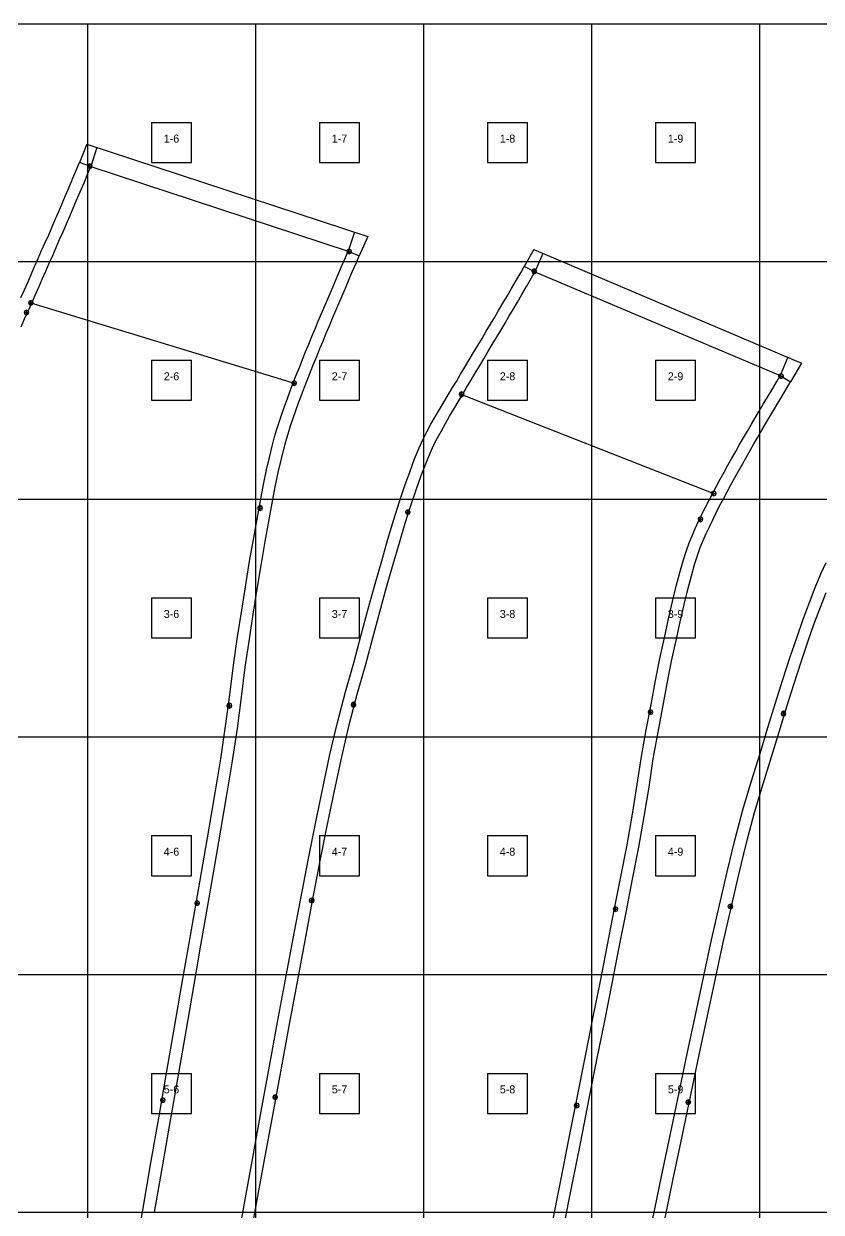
# Model space of a CAD drawing. Header units: metres. Extents: x 0 to 4830, y -2970 to 0.
# Drawn here: x 970 to 1967, y -1485 to 0 of the extents above; entities that cross this region are included whole.
import ezdxf
from ezdxf.enums import TextEntityAlignment as Align

# ---------------------------------------------------------------- set-up
doc = ezdxf.new("R2010")
doc.units = ezdxf.units.M
doc.layers.add('default', color=7, linetype='Continuous')
doc.layers.add('TEXTLAYER', color=7, linetype='Continuous')

msp = doc.modelspace()

# ---------------------------------------------------------------- linework, layer by layer
at = {"color": 9}
for p, q in [((840, 0), (1050, 0)), ((1050, 0), (1050, -297)), ((1050, 0), (1260, 0)), ((1050, 0), (1050, -297)), ((1260, 0), (1260, -297)), ((1260, 0), (1470, 0)), ((1260, 0), (1260, -297)), ((1470, 0), (1470, -297)), ((1470, 0), (1680, 0)), ((1470, 0), (1470, -297)), ((1680, 0), (1680, -297)), ((1680, 0), (1890, 0)), ((1680, 0), (1680, -297)), ((1890, 0), (1890, -297)), ((1890, 0), (2100, 0)), ((1890, 0), (1890, -297)), ((1130, -123.5), (1180, -123.5)), ((1130, -123.5), (1130, -173.5)), ((1180, -173.5), (1180, -123.5)), ((1340, -123.5), (1390, -123.5)), ((1340, -123.5), (1340, -173.5)), ((1390, -173.5), (1390, -123.5)), ((1550, -123.5), (1600, -123.5)), ((1550, -123.5), (1550, -173.5)), ((1600, -173.5), (1600, -123.5)), ((1760, -123.5), (1810, -123.5)), ((1760, -123.5), (1760, -173.5)), ((1810, -173.5), (1810, -123.5)), ((1130, -173.5), (1180, -173.5)), ((1340, -173.5), (1390, -173.5)), ((1550, -173.5), (1600, -173.5)), ((1760, -173.5), (1810, -173.5)), ((840, -297), (1050, -297)), ((840, -297), (1050, -297)), ((1050, -297), (1260, -297)), ((1050, -297), (1050, -594)), ((1050, -297), (1260, -297)), ((1050, -297), (1050, -594)), ((1260, -297), (1470, -297)), ((1260, -297), (1260, -594)), ((1260, -297), (1470, -297)), ((1260, -297), (1260, -594)), ((1470, -297), (1680, -297)), ((1470, -297), (1470, -594)), ((1470, -297), (1680, -297)), ((1470, -297), (1470, -594)), ((1680, -297), (1890, -297)), ((1680, -297), (1680, -594)), ((1680, -297), (1890, -297)), ((1680, -297), (1680, -594)), ((1890, -297), (2100, -297)), ((1890, -297), (1890, -594)), ((1890, -297), (2100, -297)), ((1890, -297), (1890, -594)), ((1130, -420.5), (1180, -420.5)), ((1130, -420.5), (1130, -470.5)), ((1180, -470.5), (1180, -420.5)), ((1340, -420.5), (1390, -420.5)), ((1340, -420.5), (1340, -470.5)), ((1390, -470.5), (1390, -420.5)), ((1550, -420.5), (1600, -420.5)), ((1550, -420.5), (1550, -470.5)), ((1600, -470.5), (1600, -420.5)), ((1760, -420.5), (1810, -420.5)), ((1760, -420.5), (1760, -470.5)), ((1810, -470.5), (1810, -420.5)), ((1130, -470.5), (1180, -470.5)), ((1340, -470.5), (1390, -470.5)), ((1550, -470.5), (1600, -470.5)), ((1760, -470.5), (1810, -470.5)), ((840, -594), (1050, -594)), ((840, -594), (1050, -594)), ((1050, -594), (1260, -594)), ((1050, -594), (1050, -891)), ((1050, -594), (1260, -594)), ((1050, -594), (1050, -891)), ((1260, -594), (1470, -594)), ((1260, -594), (1260, -891)), ((1260, -594), (1470, -594)), ((1260, -594), (1260, -891)), ((1470, -594), (1680, -594)), ((1470, -594), (1470, -891)), ((1470, -594), (1680, -594)), ((1470, -594), (1470, -891)), ((1680, -594), (1890, -594)), ((1680, -594), (1680, -891)), ((1680, -594), (1890, -594)), ((1680, -594), (1680, -891)), ((1890, -594), (2100, -594)), ((1890, -594), (1890, -891)), ((1890, -594), (2100, -594)), ((1890, -594), (1890, -891)), ((1130, -717.5), (1180, -717.5)), ((1130, -717.5), (1130, -767.5)), ((1180, -767.5), (1180, -717.5)), ((1340, -717.5), (1390, -717.5)), ((1340, -717.5), (1340, -767.5)), ((1390, -767.5), (1390, -717.5)), ((1550, -717.5), (1600, -717.5)), ((1550, -717.5), (1550, -767.5)), ((1600, -767.5), (1600, -717.5)), ((1760, -717.5), (1810, -717.5)), ((1760, -717.5), (1760, -767.5)), ((1810, -767.5), (1810, -717.5)), ((1130, -767.5), (1180, -767.5)), ((1340, -767.5), (1390, -767.5)), ((1550, -767.5), (1600, -767.5)), ((1760, -767.5), (1810, -767.5)), ((840, -891), (1050, -891)), ((840, -891), (1050, -891)), ((1050, -891), (1260, -891)), ((1050, -891), (1050, -1188)), ((1050, -891), (1260, -891)), ((1050, -891), (1050, -1188)), ((1260, -891), (1470, -891)), ((1260, -891), (1260, -1188)), ((1260, -891), (1470, -891)), ((1260, -891), (1260, -1188)), ((1470, -891), (1680, -891)), ((1470, -891), (1470, -1188)), ((1470, -891), (1680, -891)), ((1470, -891), (1470, -1188)), ((1680, -891), (1890, -891)), ((1680, -891), (1680, -1188)), ((1680, -891), (1890, -891)), ((1680, -891), (1680, -1188)), ((1890, -891), (2100, -891)), ((1890, -891), (1890, -1188)), ((1890, -891), (2100, -891)), ((1890, -891), (1890, -1188)), ((1130, -1014.5), (1180, -1014.5)), ((1130, -1014.5), (1130, -1064.5)), ((1180, -1064.5), (1180, -1014.5)), ((1340, -1014.5), (1390, -1014.5)), ((1340, -1014.5), (1340, -1064.5)), ((1390, -1064.5), (1390, -1014.5)), ((1550, -1014.5), (1600, -1014.5)), ((1550, -1014.5), (1550, -1064.5)), ((1600, -1064.5), (1600, -1014.5)), ((1760, -1014.5), (1810, -1014.5)), ((1760, -1014.5), (1760, -1064.5)), ((1810, -1064.5), (1810, -1014.5)), ((1130, -1064.5), (1180, -1064.5)), ((1340, -1064.5), (1390, -1064.5)), ((1550, -1064.5), (1600, -1064.5)), ((1760, -1064.5), (1810, -1064.5)), ((840, -1188), (1050, -1188)), ((840, -1188), (1050, -1188)), ((1050, -1188), (1260, -1188)), ((1050, -1188), (1050, -1485)), ((1050, -1188), (1260, -1188)), ((1050, -1188), (1050, -1485)), ((1260, -1188), (1470, -1188)), ((1260, -1188), (1260, -1485)), ((1260, -1188), (1470, -1188)), ((1260, -1188), (1260, -1485)), ((1470, -1188), (1680, -1188)), ((1470, -1188), (1470, -1485)), ((1470, -1188), (1680, -1188)), ((1470, -1188), (1470, -1485)), ((1680, -1188), (1890, -1188)), ((1680, -1188), (1680, -1485)), ((1680, -1188), (1890, -1188)), ((1680, -1188), (1680, -1485)), ((1890, -1188), (2100, -1188)), ((1890, -1188), (1890, -1485)), ((1890, -1188), (2100, -1188)), ((1890, -1188), (1890, -1485)), ((1130, -1311.5), (1180, -1311.5)), ((1130, -1311.5), (1130, -1361.5)), ((1180, -1361.5), (1180, -1311.5)), ((1340, -1311.5), (1390, -1311.5)), ((1340, -1311.5), (1340, -1361.5)), ((1390, -1361.5), (1390, -1311.5)), ((1550, -1311.5), (1600, -1311.5)), ((1550, -1311.5), (1550, -1361.5)), ((1600, -1361.5), (1600, -1311.5)), ((1760, -1311.5), (1810, -1311.5)), ((1760, -1311.5), (1760, -1361.5)), ((1810, -1361.5), (1810, -1311.5)), ((1130, -1361.5), (1180, -1361.5)), ((1340, -1361.5), (1390, -1361.5)), ((1550, -1361.5), (1600, -1361.5)), ((1760, -1361.5), (1810, -1361.5)), ((840, -1485), (1050, -1485)), ((840, -1485), (1050, -1485)), ((1050, -1485), (1260, -1485)), ((1050, -1485), (1050, -1782)), ((1050, -1485), (1260, -1485)), ((1050, -1485), (1050, -1782)), ((1260, -1485), (1470, -1485)), ((1260, -1485), (1260, -1782)), ((1260, -1485), (1470, -1485)), ((1260, -1485), (1260, -1782)), ((1470, -1485), (1680, -1485)), ((1470, -1485), (1470, -1782)), ((1470, -1485), (1680, -1485)), ((1470, -1485), (1470, -1782)), ((1680, -1485), (1890, -1485)), ((1680, -1485), (1680, -1782)), ((1680, -1485), (1890, -1485)), ((1680, -1485), (1680, -1782)), ((1890, -1485), (2100, -1485)), ((1890, -1485), (1890, -1782)), ((1890, -1485), (2100, -1485)), ((1890, -1485), (1890, -1782))]:
    msp.add_line(p, q, dxfattribs=at)
at = {"layer": 'default', "color": 7, "linetype": 'Continuous'}
for p, q in [((1049.4, -150.6), (1040, -173.2)), ((1049.4, -150.6), (1400.2, -265.7)), ((1061.9, -154.6), (1054.1, -178.4)), ((1036.7, -181.2), (1040, -173.2)), ((1054.1, -178.4), (1040, -173.2)), ((1050.8, -175.8), (1050, -177.9)), ((1050, -177.9), (1050.8, -180.1)), ((1050, -177.9), (1056, -177.9)), ((1053, -174.9), (1050.8, -175.8)), ((1055.1, -175.8), (1053, -174.9)), ((1053, -180.9), (1053, -174.9)), ((1056, -177.9), (1055.1, -175.8)), ((1055.1, -180.1), (1056, -177.9)), ((1027.1, -204.1), (1031.9, -192.8)), ((1031.9, -192.8), (1036.7, -181.2)), ((1045.7, -198.6), (1050.5, -186.9)), ((1050.5, -186.9), (1054.1, -178.4)), ((1050.8, -180.1), (1053, -180.9)), ((1053, -180.9), (1055.1, -180.1)), ((1054.1, -178.4), (1375.9, -284.1)), ((1022.6, -214.6), (1027.1, -204.1)), ((1040.9, -210), (1045.7, -198.6)), ((1018.3, -224.7), (1022.6, -214.6)), ((1032.1, -230.6), (1036.4, -220.5)), ((1036.4, -220.5), (1040.9, -210)), ((1010.1, -243.8), (1014.1, -234.6)), ((1014.1, -234.6), (1018.3, -224.7)), ((1027.8, -240.5), (1032.1, -230.6)), ((1005.7, -253.8), (1010.1, -243.8)), ((1019.5, -259.8), (1023.8, -249.8)), ((1023.8, -249.8), (1027.8, -240.5)), ((997.2, -273.4), (1001.5, -263.6)), ((1001.5, -263.6), (1005.7, -253.8)), ((1015.2, -269.6), (1019.5, -259.8)), ((1383.7, -260.3), (1375.9, -284.1)), ((1400.2, -265.7), (1389.7, -290)), ((992.7, -283.4), (997.2, -273.4)), ((1006.5, -289.5), (1010.9, -279.4)), ((1010.9, -279.4), (1015.2, -269.6)), ((1377, -281.6), (1374.9, -282.4)), ((1379.2, -282.4), (1377, -281.6)), ((1377, -287.6), (1377, -281.6)), ((1607.9, -282.2), (1595.9, -303.2)), ((1607.9, -282.2), (1942.5, -423.9)), ((984, -303.3), (988.5, -293.1)), ((988.5, -293.1), (992.7, -283.4)), ((1002.2, -299.2), (1006.5, -289.5)), ((1367.6, -303.3), (1372.4, -292.2)), ((1372.4, -292.2), (1375.9, -284.1)), ((1374.9, -282.4), (1374, -284.6)), ((1374, -284.6), (1374.9, -286.7)), ((1374, -284.6), (1380, -284.6)), ((1374.9, -286.7), (1377, -287.6)), ((1375.9, -284.1), (1389.7, -290)), ((1377, -287.6), (1379.2, -286.7)), ((1380, -284.6), (1379.2, -282.4)), ((1379.2, -286.7), (1380, -284.6)), ((1386.2, -298.2), (1389.7, -290)), ((1619.1, -286.9), (1609.3, -309.9)), ((979.7, -313.2), (984, -303.3)), ((993.4, -319.3), (997.8, -309.3)), ((997.8, -309.3), (1002.2, -299.2)), ((1362.9, -314.2), (1367.6, -303.3)), ((1376.7, -320.1), (1381.4, -309.3)), ((1381.4, -309.3), (1386.2, -298.2)), ((1585.9, -320.6), (1591.9, -310.2)), ((1591.9, -310.2), (1595.9, -303.2)), ((1609.3, -309.9), (1595.9, -303.2)), ((1605, -317.6), (1609.3, -309.9)), ((1606.2, -307.2), (1605.3, -309.3)), ((1605.3, -309.3), (1606.2, -311.4)), ((1605.3, -309.3), (1611.3, -309.3)), ((1608.3, -306.3), (1606.2, -307.2)), ((1606.2, -311.4), (1608.3, -312.3)), ((1610.4, -307.2), (1608.3, -306.3)), ((1608.3, -312.3), (1608.3, -306.3)), ((1608.3, -312.3), (1610.4, -311.4)), ((1609.3, -309.9), (1915.7, -439.7)), ((1611.3, -309.3), (1610.4, -307.2)), ((1610.4, -311.4), (1611.3, -309.3)), ((970.9, -333.1), (975.3, -323.2)), ((975.3, -323.2), (979.7, -313.2)), ((989, -329.2), (993.4, -319.3)), ((1354.4, -334), (1358.6, -324.3)), ((1358.6, -324.3), (1362.9, -314.2)), ((1372.4, -330.2), (1376.7, -320.1)), ((1580, -330.8), (1585.9, -320.6)), ((1598.9, -328.1), (1605, -317.6)), ((966.9, -342), (970.9, -333.1)), ((980.3, -349.1), (984.7, -339.2)), ((984.7, -339.2), (989, -329.2)), ((1350.3, -343.5), (1354.4, -334)), ((1364.1, -349.4), (1368.2, -339.9)), ((1368.2, -339.9), (1372.4, -330.2)), ((1569.2, -349.3), (1574.5, -340.3)), ((1574.5, -340.3), (1580, -330.8)), ((1587.4, -347.8), (1593, -338.4)), ((1593, -338.4), (1598.9, -328.1)), ((975.9, -359), (980.3, -349.1)), ((977.1, -346.5), (976.2, -348.6)), ((976.2, -348.6), (977.1, -350.7)), ((976.2, -348.6), (982.2, -348.6)), ((979.2, -345.6), (977.1, -346.5)), ((977.1, -350.7), (979.2, -351.6)), ((979.2, -351.6), (979.2, -345.6)), ((981.4, -346.5), (979.2, -345.6)), ((979.2, -351.6), (981.4, -350.7)), ((980.3, -349.1), (1307.2, -448.8)), ((982.2, -348.6), (981.4, -346.5)), ((981.4, -350.7), (982.2, -348.6)), ((1342.5, -362.1), (1346.5, -352.4)), ((1346.5, -352.4), (1350.3, -343.5)), ((1360.3, -358.3), (1364.1, -349.4)), ((1563.9, -358.2), (1569.2, -349.3)), ((1582.1, -356.9), (1587.4, -347.8)), ((967, -378.8), (971.4, -368.9)), ((971.6, -358.7), (970.7, -360.8)), ((970.7, -360.8), (971.6, -362.9)), ((970.7, -360.8), (976.7, -360.8)), ((971.4, -368.9), (975.9, -359)), ((973.7, -357.8), (971.6, -358.7)), ((971.6, -362.9), (973.7, -363.8)), ((975.9, -358.7), (973.7, -357.8)), ((973.7, -363.8), (973.7, -357.8)), ((973.7, -363.8), (975.9, -362.9)), ((976.7, -360.8), (975.9, -358.7)), ((975.9, -362.9), (976.7, -360.8)), ((1338.5, -371.5), (1342.5, -362.1)), ((1352.3, -377.3), (1356.3, -367.9)), ((1356.3, -367.9), (1360.3, -358.3)), ((1553.6, -375.5), (1559, -366.5)), ((1559, -366.5), (1563.9, -358.2)), ((1571.9, -374.2), (1576.8, -365.9)), ((1576.8, -365.9), (1582.1, -356.9)), ((1330.5, -390.8), (1334.5, -381)), ((1334.5, -381), (1338.5, -371.5)), ((1348.4, -386.8), (1352.3, -377.3)), ((1543.1, -393.1), (1548.4, -384.3)), ((1548.4, -384.3), (1553.6, -375.5)), ((1561.2, -392), (1566.5, -383.2)), ((1566.5, -383.2), (1571.9, -374.2)), ((1322.6, -410), (1326.6, -400.2)), ((1326.6, -400.2), (1330.5, -390.8)), ((1340.5, -405.9), (1344.4, -396.5)), ((1344.4, -396.5), (1348.4, -386.8)), ((1537.7, -402.1), (1543.1, -393.1)), ((1550.5, -409.8), (1555.9, -400.8)), ((1555.9, -400.8), (1561.2, -392)), ((1318.7, -419.7), (1322.6, -410)), ((1332.6, -425.2), (1336.5, -415.6)), ((1336.5, -415.6), (1340.5, -405.9)), ((1527, -420), (1532.4, -410.9)), ((1532.4, -410.9), (1537.7, -402.1)), ((1545.3, -418.6), (1550.5, -409.8)), ((1311, -439.1), (1314.8, -429.4)), ((1314.8, -429.4), (1318.7, -419.7)), ((1328.8, -434.9), (1332.6, -425.2)), ((1516.3, -438), (1521.6, -429)), ((1521.6, -429), (1527, -420)), ((1534.5, -436.7), (1539.9, -427.7)), ((1539.9, -427.7), (1545.3, -418.6)), ((1925.5, -416.7), (1915.7, -439.7)), ((1942.5, -423.9), (1928.6, -447.3)), ((1307.2, -448.8), (1311, -439.1)), ((1321.2, -454.2), (1325, -444.5)), ((1325, -444.5), (1328.8, -434.9)), ((1511, -447), (1516.3, -438)), ((1529.2, -445.6), (1534.5, -436.7)), ((1911.4, -446.9), (1915.7, -439.7)), ((1914.6, -438.2), (1913.7, -440.3)), ((1913.7, -440.3), (1919.7, -440.3)), ((1913.7, -440.3), (1914.6, -442.4)), ((1916.7, -437.3), (1914.6, -438.2)), ((1914.6, -442.4), (1916.7, -443.3)), ((1915.7, -439.7), (1928.6, -447.3)), ((1918.9, -438.2), (1916.7, -437.3)), ((1916.7, -443.3), (1916.7, -437.3)), ((1916.7, -443.3), (1918.9, -442.4)), ((1919.7, -440.3), (1918.9, -438.2)), ((1918.9, -442.4), (1919.7, -440.3)), ((1299.9, -468.3), (1303.5, -458.6)), ((1303.5, -458.6), (1307.2, -448.8)), ((1306.2, -447.1), (1305.3, -449.2)), ((1305.3, -449.2), (1306.2, -451.3)), ((1305.3, -449.2), (1311.3, -449.2)), ((1308.3, -446.2), (1306.2, -447.1)), ((1306.2, -451.3), (1308.3, -452.2)), ((1310.5, -447.1), (1308.3, -446.2)), ((1308.3, -452.2), (1308.3, -446.2)), ((1308.3, -452.2), (1310.5, -451.3)), ((1311.3, -449.2), (1310.5, -447.1)), ((1310.5, -451.3), (1311.3, -449.2)), ((1317.5, -464), (1321.2, -454.2)), ((1500.7, -463.8), (1506.1, -454.7)), ((1506.1, -454.7), (1511, -447)), ((1517.6, -460), (1515.5, -460.9)), ((1519.7, -460.9), (1517.6, -460)), ((1517.6, -466), (1517.6, -460)), ((1518.6, -463.6), (1523.9, -454.6)), ((1523.9, -454.6), (1529.2, -445.6)), ((1899.9, -466.5), (1905.6, -456.8)), ((1905.6, -456.8), (1911.4, -446.9)), ((1918.5, -464.5), (1924.3, -454.6)), ((1924.3, -454.6), (1928.6, -447.3)), ((1296.3, -478.1), (1299.9, -468.3)), ((1310.4, -483.3), (1313.9, -473.6)), ((1313.9, -473.6), (1317.5, -464)), ((1489.9, -481.9), (1495.3, -472.8)), ((1495.3, -472.8), (1500.7, -463.8)), ((1507.9, -481.4), (1513.2, -472.5)), ((1513.2, -472.5), (1518.6, -463.6)), ((1515.5, -460.9), (1514.6, -463)), ((1514.6, -463), (1515.5, -465.1)), ((1514.6, -463), (1520.6, -463)), ((1515.5, -465.1), (1517.6, -466)), ((1517.6, -466), (1519.7, -465.1)), ((1518.6, -463.6), (1831.5, -586.4)), ((1520.6, -463), (1519.7, -460.9)), ((1519.7, -465.1), (1520.6, -463)), ((1894.6, -475.4), (1899.9, -466.5)), ((1907.5, -483.1), (1912.8, -474.1)), ((1912.8, -474.1), (1918.5, -464.5)), ((1289.5, -497.8), (1292.9, -488)), ((1292.9, -488), (1296.3, -478.1)), ((1307, -493), (1310.4, -483.3)), ((1484.6, -491.1), (1489.9, -481.9)), ((1502.6, -490.4), (1507.9, -481.4)), ((1884.5, -492.5), (1889.5, -484)), ((1889.5, -484), (1894.6, -475.4)), ((1902.4, -491.6), (1907.5, -483.1)), ((1286.4, -507.7), (1289.5, -497.8)), ((1300.7, -512.2), (1303.8, -502.6)), ((1303.8, -502.6), (1307, -493)), ((1474.2, -509.9), (1479.3, -500.4)), ((1479.3, -500.4), (1484.6, -491.1)), ((1492.3, -508.5), (1497.4, -499.4)), ((1497.4, -499.4), (1502.6, -490.4)), ((1874.9, -509), (1879.9, -500.4)), ((1879.9, -500.4), (1884.5, -492.5)), ((1892.8, -508), (1897.4, -500.1)), ((1897.4, -500.1), (1902.4, -491.6)), ((1280.7, -527.7), (1283.4, -517.7)), ((1283.4, -517.7), (1286.4, -507.7)), ((1297.8, -521.8), (1300.7, -512.2)), ((1464.6, -529.7), (1469.3, -519.7)), ((1469.3, -519.7), (1474.2, -509.9)), ((1482.6, -526.9), (1487.3, -517.6)), ((1487.3, -517.6), (1492.3, -508.5)), ((1865.1, -525.9), (1870, -517.4)), ((1870, -517.4), (1874.9, -509)), ((1883, -524.9), (1887.8, -516.5)), ((1887.8, -516.5), (1892.8, -508)), ((1277.3, -541.8), (1280.7, -527.7)), ((1291.9, -545.2), (1295.2, -531.5)), ((1295.2, -531.5), (1297.8, -521.8)), ((1458.8, -543.6), (1464.6, -529.7)), ((1478.2, -536.4), (1482.6, -526.9)), ((1855.4, -542.9), (1860.2, -534.5)), ((1860.2, -534.5), (1865.1, -525.9)), ((1873.2, -541.9), (1878.1, -533.3)), ((1878.1, -533.3), (1883, -524.9)), ((1273.8, -557.3), (1277.3, -541.8)), ((1288.4, -560.6), (1291.9, -545.2)), ((1453.1, -558.9), (1458.8, -543.6)), ((1472.7, -549.7), (1478.2, -536.4)), ((1850.5, -551.7), (1855.4, -542.9)), ((1868.5, -550.3), (1873.2, -541.9)), ((1270, -575.7), (1273.8, -557.3)), ((1284.7, -578.8), (1288.4, -560.6)), ((1446.7, -577), (1453.1, -558.9)), ((1467.1, -564.6), (1472.7, -549.7)), ((1840.9, -569), (1845.7, -560.4)), ((1845.7, -560.4), (1850.5, -551.7)), ((1858.8, -567.6), (1863.6, -559)), ((1863.6, -559), (1868.5, -550.3)), ((1266.1, -596.1), (1270, -575.7)), ((1280.8, -599.1), (1284.7, -578.8)), ((1440.1, -596.9), (1446.7, -577)), ((1460.8, -582.3), (1467.1, -564.6)), ((1831.5, -586.4), (1836.2, -577.7)), ((1836.2, -577.7), (1840.9, -569)), ((1849.4, -584.8), (1854.1, -576.2)), ((1854.1, -576.2), (1858.8, -567.6)), ((1454.3, -602), (1460.8, -582.3)), ((1826.9, -595.2), (1831.5, -586.4)), ((1830.4, -584.8), (1829.6, -586.9)), ((1829.6, -586.9), (1830.4, -589)), ((1829.6, -586.9), (1835.6, -586.9)), ((1832.6, -583.9), (1830.4, -584.8)), ((1830.4, -589), (1832.6, -589.9)), ((1834.7, -584.8), (1832.6, -583.9)), ((1832.6, -589.9), (1832.6, -583.9)), ((1832.6, -589.9), (1834.7, -589)), ((1835.6, -586.9), (1834.7, -584.8)), ((1834.7, -589), (1835.6, -586.9)), ((1840.1, -602.4), (1844.7, -593.7)), ((1844.7, -593.7), (1849.4, -584.8)), ((1261.9, -619.1), (1266.1, -596.1)), ((1263.6, -603), (1262.7, -605.1)), ((1262.7, -605.1), (1263.6, -607.3)), ((1262.7, -605.1), (1268.7, -605.1)), ((1265.7, -602.1), (1263.6, -603)), ((1263.6, -607.3), (1265.7, -608.1)), ((1267.8, -603), (1265.7, -602.1)), ((1265.7, -608.1), (1265.7, -602.1)), ((1265.7, -608.1), (1267.8, -607.3)), ((1268.7, -605.1), (1267.8, -603)), ((1267.8, -607.3), (1268.7, -605.1)), ((1276.6, -622), (1280.8, -599.1)), ((1433, -619.4), (1440.1, -596.9)), ((1447.2, -624.2), (1454.3, -602)), ((1448.3, -608.1), (1447.4, -610.3)), ((1450.4, -607.3), (1448.3, -608.1)), ((1452.5, -608.1), (1450.4, -607.3)), ((1450.4, -613.3), (1450.4, -607.3)), ((1453.4, -610.3), (1452.5, -608.1)), ((1818, -612.8), (1822.4, -604)), ((1822.4, -604), (1826.9, -595.2)), ((1835.7, -611), (1840.1, -602.4)), ((1257.4, -644.3), (1261.9, -619.1)), ((1272.1, -647.1), (1276.6, -622)), ((1425.5, -644.1), (1433, -619.4)), ((1447.4, -610.3), (1448.3, -612.4)), ((1447.4, -610.3), (1453.4, -610.3)), ((1448.3, -612.4), (1450.4, -613.3)), ((1450.4, -613.3), (1452.5, -612.4)), ((1452.5, -612.4), (1453.4, -610.3)), ((1809.5, -630.7), (1813.7, -621.7)), ((1814.1, -617.1), (1813.2, -619.2)), ((1813.2, -619.2), (1819.2, -619.2)), ((1813.2, -619.2), (1814.1, -621.3)), ((1813.7, -621.7), (1818, -612.8)), ((1816.2, -616.2), (1814.1, -617.1)), ((1814.1, -621.3), (1816.2, -622.2)), ((1818.4, -617.1), (1816.2, -616.2)), ((1816.2, -622.2), (1816.2, -616.2)), ((1816.2, -622.2), (1818.4, -621.3)), ((1819.2, -619.2), (1818.4, -617.1)), ((1818.4, -621.3), (1819.2, -619.2)), ((1827.2, -628.4), (1831.4, -619.7)), ((1831.4, -619.7), (1835.7, -611)), ((1439.8, -648.7), (1447.2, -624.2)), ((1805.6, -639.7), (1809.5, -630.7)), ((1819.4, -645.7), (1823.2, -637)), ((1823.2, -637), (1827.2, -628.4)), ((1252.6, -671.6), (1257.4, -644.3)), ((1267.4, -674.4), (1272.1, -647.1)), ((1417.8, -671), (1425.5, -644.1)), ((1432.1, -675.3), (1439.8, -648.7)), ((1798.6, -658.1), (1801.9, -648.8)), ((1801.9, -648.8), (1805.6, -639.7)), ((1815.9, -654.3), (1819.4, -645.7)), ((1794.4, -671.2), (1798.6, -658.1)), ((1808.8, -675.6), (1812.8, -663)), ((1812.8, -663), (1815.9, -654.3)), ((1247.8, -701.2), (1252.6, -671.6)), ((1262.6, -703.9), (1267.4, -674.4)), ((1409.5, -700), (1417.8, -671)), ((1423.9, -704), (1432.1, -675.3)), ((1790.3, -685.6), (1794.4, -671.2)), ((1804.7, -689.8), (1808.8, -675.6)), ((1966.6, -687.5), (1973.1, -673.3)), ((1785.8, -702.9), (1790.3, -685.6)), ((1800.3, -706.8), (1804.7, -689.8)), ((1959.5, -704.3), (1966.6, -687.5)), ((1242.9, -732.7), (1247.8, -701.2)), ((1257.6, -735.4), (1262.6, -703.9)), ((1400.9, -730.9), (1409.5, -700)), ((1415.4, -734.7), (1423.9, -704)), ((1781.2, -722), (1785.8, -702.9)), ((1795.7, -725.8), (1800.3, -706.8)), ((1952.2, -723), (1959.5, -704.3)), ((1966, -728.8), (1973.2, -710.5)), ((1776.2, -743.6), (1781.2, -722)), ((1790.8, -747.2), (1795.7, -725.8)), ((1944.5, -744), (1952.2, -723)), ((1237.7, -766.1), (1242.9, -732.7)), ((1252.5, -768.8), (1257.6, -735.4)), ((1392, -763.7), (1400.9, -730.9)), ((1406.5, -767.3), (1415.4, -734.7)), ((1958.4, -749.5), (1966, -728.8)), ((1771, -767.3), (1776.2, -743.6)), ((1785.6, -770.8), (1790.8, -747.2)), ((1936.4, -767.2), (1944.5, -744)), ((1950.4, -772.3), (1958.4, -749.5)), ((1232.3, -801.4), (1237.7, -766.1)), ((1247.1, -804.1), (1252.5, -768.8)), ((1382.9, -798.4), (1392, -763.7)), ((1397.5, -801.8), (1406.5, -767.3)), ((1765.5, -793), (1771, -767.3)), ((1780.1, -796.5), (1785.6, -770.8)), ((1927.9, -792.4), (1936.4, -767.2)), ((1942, -797.3), (1950.4, -772.3)), ((1227.9, -838.7), (1232.3, -801.4)), ((1372.6, -834.7), (1382.9, -798.4)), ((1387.2, -837.9), (1397.5, -801.8)), ((1759.9, -820.8), (1765.5, -793)), ((1774.6, -824.2), (1780.1, -796.5)), ((1919, -819.5), (1927.9, -792.4)), ((1933.2, -824.2), (1942, -797.3)), ((1242.7, -841.3), (1247.1, -804.1)), ((1754.3, -850.6), (1759.9, -820.8)), ((1768.9, -853.8), (1774.6, -824.2)), ((1909.8, -848.6), (1919, -819.5)), ((1924.1, -852.9), (1933.2, -824.2)), ((1222.7, -877.8), (1227.9, -838.7)), ((1237.5, -880.4), (1242.7, -841.3)), ((1362.5, -872.9), (1372.6, -834.7)), ((1377.2, -876), (1387.2, -837.9)), ((1225.2, -849.9), (1224.3, -852.1)), ((1224.3, -852.1), (1230.3, -852.1)), ((1224.3, -852.1), (1225.2, -854.2)), ((1227.3, -849.1), (1225.2, -849.9)), ((1225.2, -854.2), (1227.3, -855.1)), ((1229.4, -849.9), (1227.3, -849.1)), ((1227.3, -855.1), (1227.3, -849.1)), ((1227.3, -855.1), (1229.4, -854.2)), ((1230.3, -852.1), (1229.4, -849.9)), ((1229.4, -854.2), (1230.3, -852.1)), ((1380.4, -848.8), (1379.5, -850.9)), ((1379.5, -850.9), (1380.4, -853)), ((1379.5, -850.9), (1385.5, -850.9)), ((1382.5, -847.9), (1380.4, -848.8)), ((1380.4, -853), (1382.5, -853.9)), ((1384.7, -848.8), (1382.5, -847.9)), ((1382.5, -853.9), (1382.5, -847.9)), ((1382.5, -853.9), (1384.7, -853)), ((1385.5, -850.9), (1384.7, -848.8)), ((1384.7, -853), (1385.5, -850.9)), ((1748.4, -882.1), (1754.3, -850.6)), ((1751.6, -858.1), (1750.7, -860.2)), ((1750.7, -860.2), (1751.6, -862.3)), ((1750.7, -860.2), (1756.7, -860.2)), ((1753.7, -857.2), (1751.6, -858.1)), ((1755.8, -858.1), (1753.7, -857.2)), ((1753.7, -863.2), (1753.7, -857.2)), ((1756.7, -860.2), (1755.8, -858.1)), ((1755.8, -862.3), (1756.7, -860.2)), ((1763.1, -885.2), (1768.9, -853.8)), ((1900.3, -879.4), (1909.8, -848.6)), ((1914.7, -883.5), (1924.1, -852.9)), ((1917.9, -860), (1917, -862.1)), ((1920, -859.1), (1917.9, -860)), ((1922.1, -860), (1920, -859.1)), ((1920, -865.1), (1920, -859.1)), ((1923, -862.1), (1922.1, -860)), ((1353, -913.1), (1362.5, -872.9)), ((1367.7, -916.2), (1377.2, -876)), ((1751.6, -862.3), (1753.7, -863.2)), ((1753.7, -863.2), (1755.8, -862.3)), ((1917, -862.1), (1917.9, -864.3)), ((1917, -862.1), (1923, -862.1)), ((1917.9, -864.3), (1920, -865.1)), ((1920, -865.1), (1922.1, -864.3)), ((1922.1, -864.3), (1923, -862.1)), ((1216.5, -918.5), (1222.7, -877.8)), ((1231.3, -921.1), (1237.5, -880.4)), ((1742.3, -915.4), (1748.4, -882.1)), ((1757, -918.5), (1763.1, -885.2)), ((1890.6, -912), (1900.3, -879.4)), ((1905.1, -915.9), (1914.7, -883.5)), ((1209.4, -960.8), (1216.5, -918.5)), ((1344, -955.3), (1353, -913.1)), ((1358.7, -958.3), (1367.7, -916.2)), ((1737.1, -950.6), (1742.3, -915.4)), ((1751.8, -953.7), (1757, -918.5)), ((1879.7, -946.1), (1890.6, -912)), ((1894.3, -949.8), (1905.1, -915.9)), ((1224.1, -963.4), (1231.3, -921.1)), ((1869.1, -982.1), (1879.7, -946.1)), ((1883.7, -985.6), (1894.3, -949.8)), ((1201.9, -1005), (1209.4, -960.8)), ((1216.7, -1007.6), (1224.1, -963.4)), ((1334.9, -999.3), (1344, -955.3)), ((1349.7, -1002.2), (1358.7, -958.3)), ((1731.3, -987.5), (1737.1, -950.6)), ((1745.9, -990.5), (1751.8, -953.7)), ((1724.4, -1025.9), (1731.3, -987.5)), ((1739.1, -1028.8), (1745.9, -990.5)), ((1859, -1020), (1869.1, -982.1)), ((1873.6, -1023.4), (1883.7, -985.6)), ((1194.1, -1051.1), (1201.9, -1005)), ((1208.8, -1053.7), (1216.7, -1007.6)), ((1325.7, -1045.2), (1334.9, -999.3)), ((1340.5, -1048.1), (1349.7, -1002.2)), ((1849.5, -1059.8), (1859, -1020)), ((1864.1, -1063.1), (1873.6, -1023.4)), ((1716.6, -1065.8), (1724.4, -1025.9)), ((1731.3, -1068.8), (1739.1, -1028.8)), ((1185.7, -1099), (1194.1, -1051.1)), ((1200.5, -1101.6), (1208.8, -1053.7)), ((1316.6, -1093.1), (1325.7, -1045.2)), ((1331.3, -1095.8), (1340.5, -1048.1)), ((1708.4, -1107.5), (1716.6, -1065.8)), ((1723.2, -1110.5), (1731.3, -1068.8)), ((1839.8, -1101.3), (1849.5, -1059.8)), ((1854.4, -1104.5), (1864.1, -1063.1)), ((1184.8, -1096.7), (1184, -1098.8)), ((1184, -1098.8), (1184.8, -1100.9)), ((1184, -1098.8), (1190, -1098.8)), ((1187, -1095.8), (1184.8, -1096.7)), ((1189.1, -1096.7), (1187, -1095.8)), ((1187, -1101.8), (1187, -1095.8)), ((1190, -1098.8), (1189.1, -1096.7)), ((1189.1, -1100.9), (1190, -1098.8)), ((1307.2, -1142.8), (1316.6, -1093.1)), ((1321.9, -1145.5), (1331.3, -1095.8)), ((1328, -1093.3), (1327.2, -1095.4)), ((1327.2, -1095.4), (1328, -1097.5)), ((1327.2, -1095.4), (1333.2, -1095.4)), ((1330.2, -1092.4), (1328, -1093.3)), ((1328, -1097.5), (1330.2, -1098.4)), ((1330.2, -1098.4), (1330.2, -1092.4)), ((1332.3, -1093.3), (1330.2, -1092.4)), ((1330.2, -1098.4), (1332.3, -1097.5)), ((1333.2, -1095.4), (1332.3, -1093.3)), ((1332.3, -1097.5), (1333.2, -1095.4)), ((1177.1, -1148.8), (1185.7, -1099)), ((1184.8, -1100.9), (1187, -1101.8)), ((1187, -1101.8), (1189.1, -1100.9)), ((1191.8, -1151.3), (1200.5, -1101.6)), ((1700, -1151), (1708.4, -1107.5)), ((1707.8, -1104.2), (1706.9, -1106.3)), ((1706.9, -1106.3), (1707.8, -1108.4)), ((1706.9, -1106.3), (1712.9, -1106.3)), ((1709.9, -1103.3), (1707.8, -1104.2)), ((1707.8, -1108.4), (1709.9, -1109.3)), ((1712, -1104.2), (1709.9, -1103.3)), ((1709.9, -1109.3), (1709.9, -1103.3)), ((1709.9, -1109.3), (1712, -1108.4)), ((1712.9, -1106.3), (1712, -1104.2)), ((1712, -1108.4), (1712.9, -1106.3)), ((1714.7, -1153.9), (1723.2, -1110.5)), ((1830, -1144.6), (1839.8, -1101.3)), ((1844.6, -1147.8), (1854.4, -1104.5)), ((1851.4, -1101), (1850.5, -1103.1)), ((1850.5, -1103.1), (1851.4, -1105.2)), ((1850.5, -1103.1), (1856.5, -1103.1)), ((1853.5, -1100.1), (1851.4, -1101)), ((1851.4, -1105.2), (1853.5, -1106.1)), ((1855.7, -1101), (1853.5, -1100.1)), ((1853.5, -1106.1), (1853.5, -1100.1)), ((1853.5, -1106.1), (1855.7, -1105.2)), ((1856.5, -1103.1), (1855.7, -1101)), ((1855.7, -1105.2), (1856.5, -1103.1)), ((1297.5, -1194.3), (1307.2, -1142.8)), ((1168.1, -1200.4), (1177.1, -1148.8)), ((1182.9, -1202.9), (1191.8, -1151.3)), ((1312.3, -1197), (1321.9, -1145.5)), ((1691, -1196.2), (1700, -1151)), ((1705.7, -1199.1), (1714.7, -1153.9)), ((1820.2, -1189.7), (1830, -1144.6)), ((1834.8, -1192.8), (1844.6, -1147.8)), ((1158.8, -1253.7), (1168.1, -1200.4)), ((1287.7, -1247.5), (1297.5, -1194.3)), ((1302.4, -1250.2), (1312.3, -1197)), ((1681.7, -1243.1), (1691, -1196.2)), ((1696.4, -1246), (1705.7, -1199.1)), ((1810.2, -1236.6), (1820.2, -1189.7)), ((1824.8, -1239.7), (1834.8, -1192.8)), ((1173.6, -1256.3), (1182.9, -1202.9)), ((1672, -1291.8), (1681.7, -1243.1)), ((1686.7, -1294.7), (1696.4, -1246)), ((1799.9, -1285.2), (1810.2, -1236.6)), ((1814.5, -1288.3), (1824.8, -1239.7)), ((1149.2, -1308.7), (1158.8, -1253.7)), ((1164, -1311.3), (1173.6, -1256.3)), ((1277.5, -1302.4), (1287.7, -1247.5)), ((1292.3, -1305.2), (1302.4, -1250.2)), ((1662, -1342.1), (1672, -1291.8)), ((1789.3, -1335.4), (1799.9, -1285.2)), ((1804, -1338.5), (1814.5, -1288.3)), ((1267.2, -1358.9), (1277.5, -1302.4)), ((1281.9, -1361.6), (1292.3, -1305.2)), ((1676.8, -1345), (1686.7, -1294.7)), ((1139.4, -1365.2), (1149.2, -1308.7)), ((1154.2, -1367.8), (1164, -1311.3)), ((1778.5, -1387.2), (1789.3, -1335.4)), ((1142, -1343), (1141.1, -1345.1)), ((1141.1, -1345.1), (1142, -1347.2)), ((1141.1, -1345.1), (1147.1, -1345.1)), ((1144.1, -1342.1), (1142, -1343)), ((1142, -1347.2), (1144.1, -1348.1)), ((1146.2, -1343), (1144.1, -1342.1)), ((1144.1, -1348.1), (1144.1, -1342.1)), ((1144.1, -1348.1), (1146.2, -1347.2)), ((1147.1, -1345.1), (1146.2, -1343)), ((1146.2, -1347.2), (1147.1, -1345.1)), ((1282.3, -1339.1), (1281.5, -1341.2)), ((1281.5, -1341.2), (1282.3, -1343.3)), ((1281.5, -1341.2), (1287.5, -1341.2)), ((1284.5, -1338.2), (1282.3, -1339.1)), ((1282.3, -1343.3), (1284.5, -1344.2)), ((1286.6, -1339.1), (1284.5, -1338.2)), ((1284.5, -1344.2), (1284.5, -1338.2)), ((1284.5, -1344.2), (1286.6, -1343.3)), ((1287.5, -1341.2), (1286.6, -1339.1)), ((1286.6, -1343.3), (1287.5, -1341.2)), ((1651.8, -1394), (1662, -1342.1)), ((1659.3, -1349.5), (1658.4, -1351.6)), ((1661.4, -1348.6), (1659.3, -1349.5)), ((1663.5, -1349.5), (1661.4, -1348.6)), ((1661.4, -1354.6), (1661.4, -1348.6)), ((1664.4, -1351.6), (1663.5, -1349.5)), ((1666.5, -1397), (1676.8, -1345)), ((1793.2, -1390.3), (1804, -1338.5)), ((1798.8, -1345.4), (1797.9, -1347.5)), ((1797.9, -1347.5), (1798.8, -1349.7)), ((1797.9, -1347.5), (1803.9, -1347.5)), ((1800.9, -1344.5), (1798.8, -1345.4)), ((1798.8, -1349.7), (1800.9, -1350.5)), ((1803, -1345.4), (1800.9, -1344.5)), ((1800.9, -1350.5), (1800.9, -1344.5)), ((1800.9, -1350.5), (1803, -1349.7)), ((1803.9, -1347.5), (1803, -1345.4)), ((1803, -1349.7), (1803.9, -1347.5)), ((1129.3, -1423.2), (1139.4, -1365.2)), ((1256.6, -1416.8), (1267.2, -1358.9)), ((1271.4, -1419.5), (1281.9, -1361.6)), ((1658.4, -1351.6), (1659.3, -1353.7)), ((1658.4, -1351.6), (1664.4, -1351.6)), ((1659.3, -1353.7), (1661.4, -1354.6)), ((1661.4, -1354.6), (1663.5, -1353.7)), ((1663.5, -1353.7), (1664.4, -1351.6)), ((1144.1, -1425.8), (1154.2, -1367.8)), ((1641.2, -1447.4), (1651.8, -1394)), ((1767.4, -1440.5), (1778.5, -1387.2)), ((1782.1, -1443.5), (1793.2, -1390.3)), ((1655.9, -1450.3), (1666.5, -1397)), ((1119, -1482.5), (1129.3, -1423.2)), ((1245.8, -1476.1), (1256.6, -1416.8)), ((1260.6, -1478.7), (1271.4, -1419.5)), ((1133.8, -1485.1), (1144.1, -1425.8)), ((1630.4, -1502.1), (1641.2, -1447.4)), ((1645.1, -1505), (1655.9, -1450.3)), ((1756.1, -1495.1), (1767.4, -1440.5)), ((1770.8, -1498.2), (1782.1, -1443.5)), ((1108.5, -1543), (1119, -1482.5)), ((1234.9, -1536.5), (1245.8, -1476.1)), ((1249.7, -1539.2), (1260.6, -1478.7))]:
    msp.add_line(p, q, dxfattribs=at)

# ---------------------------------------------------------------- texts
at = {"layer": 'TEXTLAYER', "color": 1}
for s, p in [('1-6', (1155, -148.5)), ('1-7', (1365, -148.5)), ('1-8', (1575, -148.5)), ('1-9', (1785, -148.5)), ('2-6', (1155, -445.5)), ('2-7', (1365, -445.5)), ('2-8', (1575, -445.5)), ('2-9', (1785, -445.5)), ('3-6', (1155, -742.5)), ('3-7', (1365, -742.5)), ('3-8', (1575, -742.5)), ('3-9', (1785, -742.5)), ('4-6', (1155, -1039.5)), ('4-7', (1365, -1039.5)), ('4-8', (1575, -1039.5)), ('4-9', (1785, -1039.5)), ('5-6', (1155, -1336.5)), ('5-7', (1365, -1336.5)), ('5-8', (1575, -1336.5)), ('5-9', (1785, -1336.5))]:
    msp.add_text(s, height=10, dxfattribs=at).set_placement(p, align=Align.CENTER)

doc.saveas('drawing.dxf')
